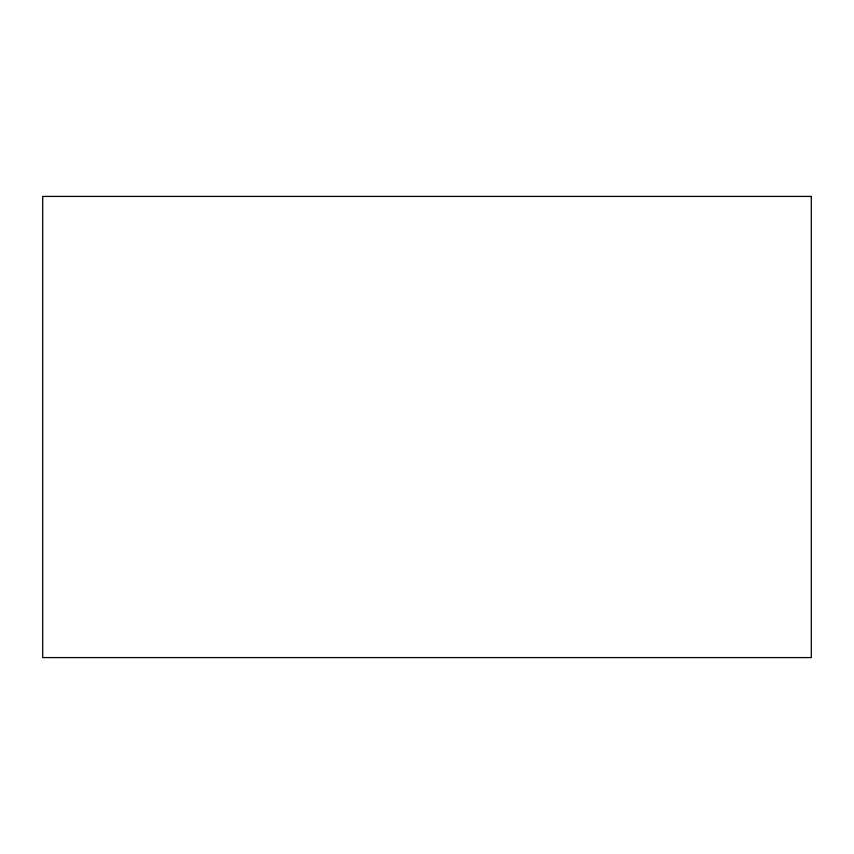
<?xml version="1.0" encoding="UTF-8"?>
<svg xmlns="http://www.w3.org/2000/svg" width="854" height="854" viewBox="0 0 854 854"><rect width="100%" height="100%" fill="white"/><g stroke="black" fill="none" stroke-linecap="round" stroke-linejoin="round"><path stroke-width="1.28" d="M811.3 196.42L42.7 196.42L42.7 657.58L811.3 657.58L811.3 196.42"/></g></svg>
